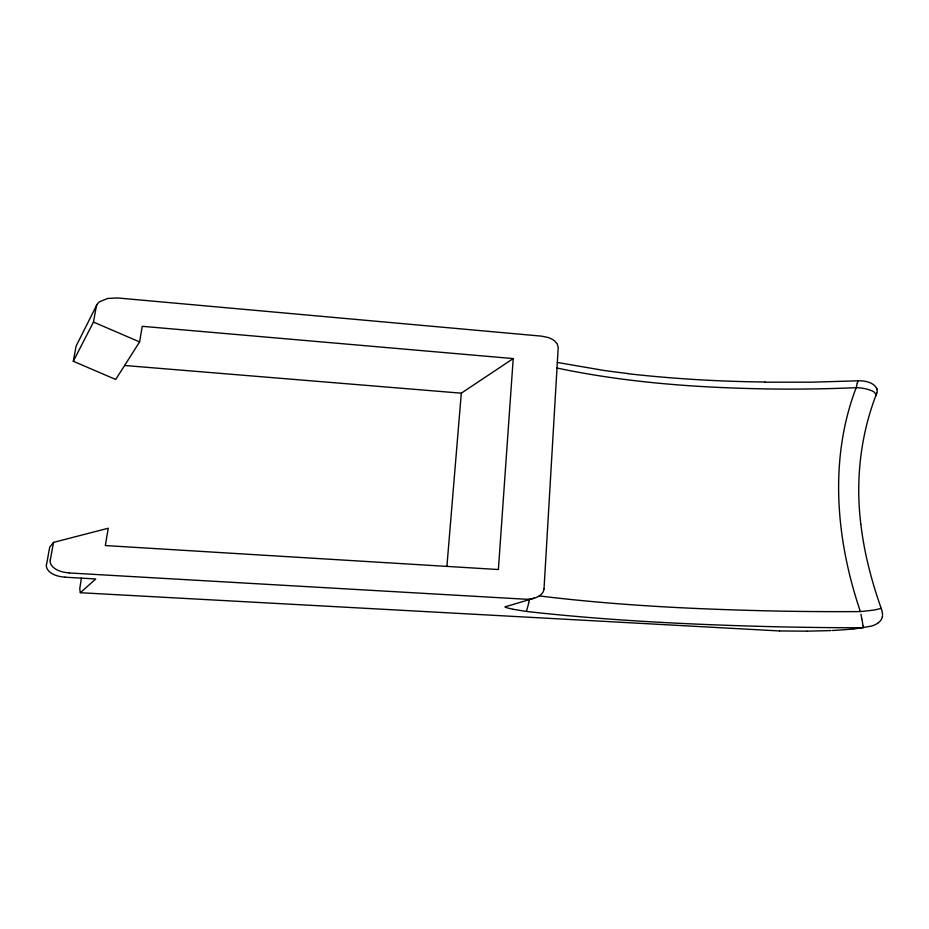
<?xml version="1.0" encoding="UTF-8"?>
<svg xmlns="http://www.w3.org/2000/svg" width="929" height="929" viewBox="0 0 929 929"><rect width="100%" height="100%" fill="white"/><g stroke="black" fill="none" stroke-linecap="round" stroke-linejoin="round"><path stroke-width="1.39" d="M882.55 615.149L882.445 613.198M881.528 609.308C871.774 581.856 864.284 553.487 860.893 524.513M544.011 589.056L558.213 347.551L557.191 343.8L554.671 340.978A20.775 11.996 0 0 0 547.715 337.39L541.317 336.124L117.577 297.954L107.671 298.453L99.6 301.751A16.107 9.302 0 0 0 96.837 304.875L76.515 345.263A15.747 9.093 0 0 0 75.969 346.831L73.298 361.276L115.707 379.462L139.594 341.918L142.23 326.311L513.214 358.582L498.385 569.535L105.325 545.555L108.24 528.241L53.522 542.397L49.701 547.204L46.555 564.46M446.907 566.4L461.295 393.176L513.214 358.582M882.48 616.032L882.341 616.868M81.369 578.152L79.766 588.672L80.254 592.714L779.524 630.954M529.333 599.635L528.845 602.259M50.34 559.955L53.522 542.397M73.298 361.276L93.469 322.061L96.291 306.512A16.211 9.36 0 0 1 96.837 304.875M528.74 602.805L528.543 603.769M528.531 603.85L526.627 610.608A11.392 6.573 0 0 1 526.36 611.108M876.941 392.746L877.057 392.061A22.761 13.134 0 0 0 877.139 391.109L877.127 390.621A19.358 11.171 0 0 0 877.046 389.925L877.011 389.75M882.318 616.949L881.958 618.168A22.006 12.704 0 0 1 881.191 619.713L880.587 620.572A19.683 11.369 0 0 1 877.719 623.231M856.236 387.405L857.212 383.48M876.86 393.095C860.649 433.866 855.33 480.2 860.846 524.188M857.258 383.305L857.815 381.424M875.942 395.835C876.175 391.074 869.509 390.029 866.002 388.868A29.252 16.885 0 0 0 856.178 387.672A889.738 513.679 0 0 1 776.76 389.065C703.137 388.159 629.177 383.271 557.005 368.035M856.108 387.846C828.784 459.658 836.03 539.749 860.3 611.34M881.215 608.367L875.78 609.714A102.283 59.05 0 0 1 869.172 610.643L860.382 611.584A1887.763 1089.891 0 0 1 774.879 611.015C696.216 609.285 617.471 605.534 539.343 595.919M877.719 623.231L877.208 623.568A19.172 11.067 0 0 1 870.984 626.192L853.972 628.991M80.475 592.644L95.722 578.964L65.03 577.211M534.419 598.113L504.946 606.892A5.295 3.054 0 0 0 505.26 607.055L505.655 607.252M853.391 629.049L834.753 630.396M834.23 630.431L833.534 630.454M833.116 630.477L832.419 630.512M858.152 380.809L811.946 382.179L765.078 382.191M830.99 630.57L807.208 631.163M807.011 631.163L779.663 630.965M69.164 572.949L524.641 599.17A17.512 10.114 0 0 0 534.43 598.125A18.197 10.509 0 0 0 543.895 589.056M124.602 365.492L461.295 393.176M526.104 611.433C608.286 620.595 690.955 624.636 773.59 626.703A2267.387 1309.066 0 0 0 863.32 627.772L862.936 625.542M628.085 373.563L617.088 372.215A589.311 340.235 0 0 1 603.049 370.299L557.33 362.449M525.698 611.375L513.017 609.227M512.529 609.134L508.709 608.251A17.279 9.975 0 0 1 505.631 607.264M93.469 322.061L139.594 341.918M876.628 388.485L876.964 389.506M881.644 609.656L882.411 612.989M860.962 614.232L861.868 618.807M861.961 619.329L862.449 622.163M862.518 622.604L862.89 625.171M65.042 577.118A20.31 11.729 0 0 1 46.38 564.449M858.152 380.82A17.674 10.207 0 0 1 873.097 384.374L873.295 384.548A17.291 9.987 0 0 1 876.337 387.857M876.535 387.997A17.674 10.207 0 0 1 876.837 388.624M857.943 381.18A2.276 1.312 0 0 1 858.036 380.925M69.176 572.845A20.705 11.961 0 0 1 50.154 559.943M765.078 381.993A790.022 456.116 0 0 1 628.027 373.725"/></g></svg>
